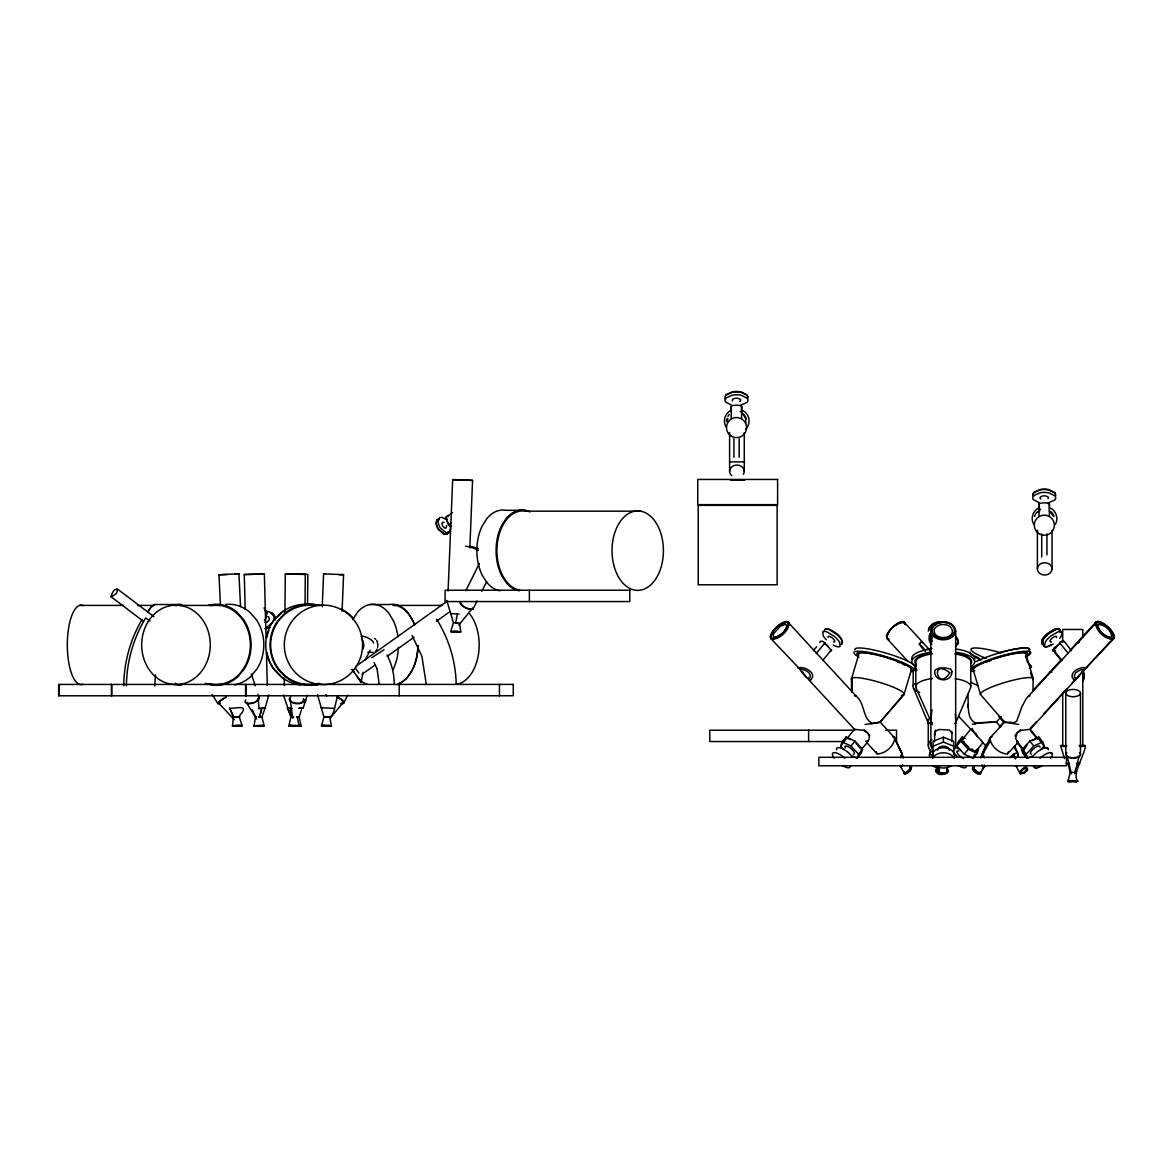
<?xml version="1.0" encoding="UTF-8"?>
<svg xmlns="http://www.w3.org/2000/svg" width="1173" height="1173" viewBox="0 0 1173 1173"><rect width="100%" height="100%" fill="white"/><g stroke="black" fill="none" stroke-linecap="round" stroke-linejoin="round"><path stroke-width="1.5" d="M284.277 685.516L284.35 678.214M284.936 612.482L285.288 574.125L296.051 573.744M305.024 605.444L305.303 574.403L298.748 573.802M307.531 605.444L307.825 574.403L296.183 573.758M1033.032 690.941L1033.164 678.434L1025.862 653.772A27.551 4.457 -16.5 0 0 993.384 659.094A27.551 4.457 -16.5 0 0 974.851 670.619M436.371 521.355L436.327 523.114A9.809 5.616 55.4 0 0 438.599 529.243L444.772 534.419M322.252 606.764L323.572 573.89L343.572 574.638L342.091 611.162M448.086 591.045L452.675 479.566L472.558 480.402L469.86 547.967M819.927 642.672L819.956 641.88A7.463 2.551 39.1 0 1 823.622 641.866L831.496 650.399A7.463 2.551 39.1 0 1 830.279 651.059M932.55 750.046L930.878 745.705L930.878 631.059C932.623 619.417 953.928 619.417 955.672 631.059L955.672 745.705L954.016 750.046M930.878 719.196L931.963 709.768M982.373 769.165L983.429 766.409A3.328 1.217 42.7 0 0 984.088 766.248L983.942 765.412L983.634 766.38L981.948 765.412L984.763 766.101L979.822 774.195L973.913 770.602L972.798 768.447L973.619 767.127M379.187 684.416L377.09 668.903M426.312 684.489L421.884 656.235L412.031 635.399M967.842 694.504C968.898 703.565 965.966 718.023 975.32 722.92L975.247 723.8L972.329 724.254M955.262 723.14L955.672 722.436M233.955 726.19L232.445 726.219L233.383 717.158M984.777 765.822L984.66 766.218M1000.261 717.964L1004.748 721.938L989.895 737.993C990.54 746.013 999.499 754.063 1007.548 753.902L1018.428 742.084M1008.487 751.658L1007.548 753.902M1094.702 624.725L1095.655 622.482C1104.028 621.881 1113.338 630.121 1114.057 638.391L1083.969 670.003M973.091 767.494L973.663 769.679L977.153 773.139M973.326 767.435L973.737 769.077M973.561 768.447L974.411 767.538L973.15 767.641M980.716 772.259L979.88 773.168M980.716 773.711L980.599 772.406M727.465 420.872L727.788 418.57M745.749 423.189L745.749 418.57L743.345 414.568M968.312 704.167L968.033 707.216M258.031 726.19L253.984 726.116L255.509 717.055L252.298 709.738M978.722 722.949L975.247 723.8L975.467 722.979L996.126 721.908L1000.804 726.981M155.525 674.944L154.675 685.912M361.079 682.202L363.073 672.364M934.896 734.811L934.896 731.585L938.943 729.518L949.412 729.987L951.948 733.052M928.254 631.059C928.693 625.092 935.409 622.364 940.658 622.364M931.89 751.834C927.256 749.151 927.256 742.245 931.89 739.562M930.878 745.705L931.303 743.447M955.672 631.059C953.928 642.701 932.623 642.701 930.878 631.059M936.201 770.793L937.491 768.124M938.986 769.503L938.986 771.585M456.664 622.878L455.696 622.848L457.367 614.036L459.112 614.08M909.94 767.142L911.612 767.494L910.365 770.602L904.882 774.195L899.984 765.412L899.852 766.248A3.328 1.217 -42.7 0 0 901.48 766.248L902.755 765.412M1067.811 781.467L1069.116 781.453L1067.811 781.467L1070.304 772.494M290.508 726.102L288.822 725.94L290.86 717.011L283.47 694.944M1078.119 781.467C1070.949 775.734 1084.981 754.796 1085.377 745.588L1079.175 745.515M956.728 645.003L956.479 646.088A11.701 4.003 39.1 0 1 955.599 646.704M1061.55 659.461L1050.099 671.924L1051.888 672.246M973.253 669.9L980.555 694.563L1004.499 722.099L1014.352 722.568L1016.786 720.955L1021.874 706.835L1026.243 698.58L1096.418 622.482L1097.781 622.189M1056.462 637.511L1056.492 636.572A4.267 1.452 -39.1 0 0 1054.19 636.807L1052.46 637.921A4.047 1.378 -39.1 0 0 1050.055 640.722L1050.011 641.66A4.267 1.452 -39.1 0 0 1051.521 641.763M1055.627 648.288L1055.759 647.745A4.047 1.378 -39.1 0 1 1058.178 644.945L1059.893 643.83M1060.099 632.335L1060.201 629.754A11.701 4.003 -39.1 0 0 1056.052 629.476L1049.146 633.449A11.07 3.783 -39.1 0 0 1043.501 639.344L1042.445 643.713A11.701 4.003 -39.1 0 0 1043.31 644.329M258.749 717.172L259.6 717.114L261.799 708.213L265.171 707.906L268.808 694.827M1074.776 773.769L1079.072 756.321M904.104 772.406L903.972 773.711M904.618 772.127C904.515 777.025 914.573 767.978 909.632 767.641M263.954 608.01L267.415 611.954L265.509 619.197L264.35 620.004M322.883 725.955L321.461 725.852L323.939 716.923L317.487 694.739M452.177 631.719L450.769 631.602L453.423 622.672L446.781 600.488M238.412 717.011C250.978 703.36 236.931 708.727 229.292 708.316M851.627 691.689L851.422 679.152L858.739 654.49A27.551 4.457 16.5 0 1 887.125 657.774A27.551 4.457 16.5 0 1 911.025 670.238M911.553 669.182L904.236 693.844L879.999 722.245L865.044 724.518M301.505 709.738L299.174 717.114L301.138 726.058L299.643 726.146M301.96 708.272L303.177 708.14L307.223 695.193M447.353 518.935L447.162 520.094A3.578 2.053 55.4 0 0 447.983 522.337L448.497 523.011M448.086 531.78L446.81 534.067M448.731 531.692L447.397 534.067L444.288 534.389L438.35 529.434A9.428 5.396 55.4 0 1 436.18 523.539L436.855 519.947L438.893 518.525M338.733 695.413C333.997 700.149 336.343 719.738 325.918 716.923M843.93 749.503L840.704 745.999L842.097 741.923L846.07 737.04L854.985 741.116L862.507 749.268L861.114 753.345L857.14 758.242L852.683 756.204M844.677 741.116L846.07 737.04M857.14 758.242L858.533 754.166L862.507 749.268M978.561 749.268L977.153 753.345L973.179 758.242L964.265 754.166L956.743 745.999L958.136 741.923L962.109 737.04L965.086 738.404M956.743 745.999L960.716 741.116L962.109 737.04M973.179 758.242L974.587 754.166M913.547 688.302L928.679 723.99L928.679 723.111L931.89 722.524M1024.249 749.356L1027.035 744.958M978.825 722.92L996.346 722.099L1001.126 716.586M1073.808 772.42L1075.289 772.435L1078.984 763.432L1079.908 763.462L1078.999 763.491M955.614 723.111L955.247 723.99L970.379 688.302A27.551 8.929 0 0 0 955.101 678.624M1074.6 772.42L1078.984 763.432L1076.447 763.418M291.417 716.938L287.297 707.979L290.171 708.272L290.86 717.011L293.793 717.158M1055.275 524.448C1058.662 518.935 1056.404 511.223 1050.729 508.202M1055.201 647.335L1054.879 648.449A4.267 1.452 -39.1 0 0 1055.055 648.786M986.244 744.21L980.804 757.817L986.141 745.09M989.895 737.993L982.681 753.535L984.352 757.743L982.578 754.312L990.217 741.16M451.502 526.457L448.467 524.976L445.549 517.733L446.561 516.399L448.321 516.384M800.734 670.003L770.632 638.391C771.291 630.37 780.236 622.32 788.285 622.482L856.393 696.337C864.882 703.008 862.507 717.964 871.51 722.92L871.07 723.8L879.999 722.245L879.178 721.938L880.117 722.04L903.723 694.9M465.798 590.796L479.332 563.465M473.1 608.978L477.074 600.928M481.854 591.295L486.634 581.647M343.66 703.214L347.677 695.178M365.346 659.798L370.169 650.165M900.351 757.743L902.022 753.55L894.794 737.993L879.985 721.908M910.497 768.564L905.483 773.066M901.231 756.482L902.022 753.55M824.267 630.4L824.736 629.476A11.701 4.003 39.1 0 1 829.384 629.754L836.364 634.109A11.07 3.783 39.1 0 1 841.598 640.018L842.361 641.704M842.111 643.156L842.581 642.261M928.254 745.705L928.254 719.108M936.347 770.001L939.485 767.831M938.825 769.004C934.896 776.937 953.488 775.016 946.934 768.256M947.139 771.819L947.139 768.755M1079.556 675.179L1078.266 677.202M1004.997 722.539L1004.513 721.952M234.087 717.084L239.688 716.908M352.692 619.549L357.516 612.203A39.955 25.513 -90 0 1 388.762 613.127L393.41 620.737M797.86 667.921C804.619 665.648 818.124 673.742 810.25 680.164C806.76 678.111 800.485 671.806 800.206 669.284C804.707 668.977 812.537 672.979 809.634 678.302L806.863 677.671M869.78 735.97A9.179 3.138 39.1 0 0 867.565 732.949L863.548 730.368L854.487 729.327L808.417 679.372M970.789 729.122L962.329 739.562C963.649 745.368 970.159 750.896 976.141 750.969L982.974 742.553M976.141 750.969L976.596 749.356M931.597 632.144L929.837 634.3A11.07 7.581 0 0 0 930.248 640.194L931.861 641.895M861.129 749.562C864.472 745.236 873.049 738.873 867.404 732.773A9.179 3.138 39.1 0 0 864.046 729.753M745.529 429.289C751.219 424.113 749.752 414.069 742.964 410.565M458.731 625.18L471.106 609.96M813.285 650.839L816.599 646.748M816.232 653.552L825.103 642.643M822.669 660.516L831.54 649.607M918.943 644.388L921.348 641.998L922.77 642.628L929.866 650.077M840.704 745.999L842.683 743.565M846.657 738.946L854.633 729.122M842.097 741.923L851.011 745.999L854.985 741.116M929.427 650.824L931.641 648.097M964.265 754.166L968.238 749.268L977.153 753.345M330.405 718.037L342.824 702.818M1082.488 671.455L1071.873 683.316M436.679 520.504L438.643 519.155M1096.418 622.482L1095.626 623.347C1096.271 631.367 1105.215 639.417 1113.265 639.256M1113.294 638.391L1085.611 668.405M1009.542 757.743L1015.921 753.051L1018.164 753.535L1018.003 755.324L1017.402 756.482L1018.267 754.312L1014.015 747.01M1095.655 622.482L1070.216 650.077M1077.078 677.671L1075.978 678.302M1014.909 735.97A9.179 3.138 -39.1 0 1 1017.123 732.949L1021.155 730.368L1030.202 729.327L1085.054 669.284L1080.362 669.944L1075.846 672.613L1074.409 675.281L1074.585 677.671L1075.876 678.61L1077.84 677.671M1055.539 650.898A7.463 2.551 -39.1 0 1 1053.207 650.414L1061.052 641.88A7.463 2.551 -39.1 0 1 1064.732 641.866L1071.418 650.824M983.121 753.051L983.883 752.89M974.382 767.127L974.206 768.564M1054.542 647.291L1052.43 650.399A7.463 2.551 -39.1 0 0 1054.747 650.898M999.279 726.981L1003.956 721.908M1033.472 689.885L1050.128 671.85M1030.656 728.008L1036.712 721.439M1043.985 713.551L1067.019 688.58M1032.123 756.204L1027.665 758.242L1023.692 753.345L1022.299 749.268L1029.821 741.116L1038.735 737.04L1042.709 741.923L1044.102 745.999L1040.876 749.503M1027.665 758.242L1026.272 754.166L1033.794 745.999L1042.709 741.923M1081.594 672.613L1082.694 671.528M276.095 618.318L282.297 612.203A39.955 39.325 -90 0 1 285.142 610.224M946.435 772.963L947.579 771.585L947.139 769.268M1010.686 756.482L1014.689 753.55M459.449 622.936L460.784 631.924L458.658 631.763M343.572 574.638L339.364 574.77M1047.562 634.109L1049.894 632.335M232.445 726.219L234.057 726.102M240.67 725.911L242.283 725.794L239.189 716.967M445.549 517.733L452.529 512.484M448.467 524.976L451.268 522.879M929.808 723.111L931.494 722.685M902.11 765.881L902.843 765.251M739.664 401.474L740.251 401.049A4.047 1.95 0 0 0 739.899 399.069L738.242 398.409A4.267 2.053 0 0 0 734.063 398.571L732.656 399.363A4.047 1.95 0 0 0 732.509 400.873M730.574 410.565C724.899 413.6 722.627 421.312 726.028 426.825M1038.34 508.202C1032.665 511.223 1030.407 518.935 1033.794 524.448M1037.958 512.19L1039.879 510.768M356.196 666.132L446.913 601.47M362.017 674.299L375.404 664.768M387.31 656.279L414.084 637.203M436.385 621.294L449.772 611.763M900.981 766.321L902.697 765.397L899.955 766.13L900.732 766.394M328.513 717.011L323.807 716.938L324.98 716.908M371.782 657.686L384.026 649.739M472.558 480.402L452.543 479.654M1076.726 642.995L1079.38 642.217M1077.488 642.995L1079.497 641.998M901.582 766.13L902.594 765.485M1053.061 644.08L1048.515 646.367A11.701 4.003 -39.1 0 1 1044.381 646.088L1045.436 641.734A11.07 3.783 -39.1 0 1 1051.081 635.839L1057.987 631.866A11.701 4.003 -39.1 0 1 1062.137 632.13L1061.066 636.499A11.07 3.783 -39.1 0 1 1059.571 638.464M981.992 765.412L983.311 766.204M1075.509 679.372L1073.691 680.164M1076.271 679.372L1074.453 680.164C1066.565 673.742 1080.084 665.648 1086.828 667.921M1032.372 740.559L1035.803 738.946M938.415 767.626C931.098 770.324 940.13 777.464 944.294 773.33M946.435 772.45L943.283 773.359L940.13 772.45M1028.193 696.439L1030.011 695.662M220.392 603.992L218.955 574.77L238.94 573.758L240.553 606.632M238.94 573.758L234.747 574.125M267.063 626.998L272.209 622.863A9.809 7.493 -43.8 0 0 274.086 616.734L272.869 613.318L268.148 611.456M268.206 628.303L270.127 627.335M270.289 627.379L266.256 628.743M1050.759 645.003L1048.486 646.088A11.701 4.003 -39.1 0 1 1043.853 646.367L1043.369 645.443M321.461 725.852L325.097 725.838M329.774 717.055L331.46 726.16L329.701 726.19M953.708 754.342L953.708 741.307L943.385 737.231L933.078 741.307L933.078 754.342M933.078 746.189L943.385 742.113L953.708 746.189M1026.082 767.142C1008.091 779.942 1035.407 770.984 1025.305 767.127C1012.578 774.253 1028.12 775.016 1025.964 767.025M867.961 741.145L865.718 741.145M450.769 631.602L451.693 631.675M731.248 418.556L731.248 406.21L732.773 405.653A7.463 3.592 0 0 1 740.104 405.638L741.629 406.195L741.659 411.093L740.148 411.65M1039.029 516.179L1039.029 503.833L1040.539 503.276A7.463 3.592 0 0 1 1047.885 503.276L1049.395 503.818L1049.424 508.715M245.201 609.227L244.277 574.521L264.365 574.008L266.051 637.907M264.365 574.008L244.277 574.521M253.984 726.116L255.245 725.999M263.339 725.955L262.136 725.823M262.239 726.058L264.174 725.896L261.946 716.982L265.171 707.906L264.204 707.788M921.348 641.998C917.022 644.402 924.001 649.637 925.526 651.411M258.661 717.143L261.96 716.967L260.905 716.879M938.063 767.685L939.309 767.333M942.887 773.447L938.415 773.447L936.201 770.28M945.526 773.447L941.054 773.447M740.354 405.301L746.864 402.515A11.07 5.322 0 0 0 747.26 398.365L741.351 395.286A11.701 5.63 0 0 0 732.553 395.096L726.058 397.896A11.07 5.322 0 0 0 725.647 402.046L731.571 405.11M1048.119 502.938L1054.63 500.138A11.07 5.322 0 0 0 1055.04 495.988L1049.117 492.924A11.701 5.63 0 0 0 1040.334 492.733L1033.824 495.519A11.07 5.322 0 0 0 1033.413 499.669L1039.337 502.748M962.798 738.946L963.737 738.726M287.796 574.125L298.675 573.758M854.384 695.721L856.393 696.337M305.303 574.403L285.288 574.125M990.686 737.113L992.05 736.82M979.132 773.579L977.182 773.256M979.895 773.579L977.094 772.772L973.81 769.312M982.358 753.051L983.121 752.89M297.15 717.084L299.394 717.04L298.25 717.143M288.822 725.94L290.332 725.867M298.382 725.31L297.575 725.398M295.141 725.779L299.027 725.999L295.787 726.19M1075.392 772.435L1076.227 772.45M297.883 716.938L296.842 717.114M237.034 716.982L237.855 716.923M233.486 726.146L234.864 726.058M241.242 725.867L240.01 725.838M233.75 717.114L229.791 708.272L233.412 717.143L234.688 717.055M1005.026 722.348L1018.633 724.415M111.01 596.705C122.828 592.174 114.91 582.673 111.01 596.705L143.311 621.25M238.559 716.894L239.688 716.923M928.664 723.14L928.254 722.436M290.332 725.119L289.54 725.207L296.784 725.427M292.385 725.867L291.96 726.058M299.643 725.398L300.435 725.31L298.602 725.119M262.899 725.266L256.931 725.457M254.629 725.999L255.919 725.955M263.529 725.999L261.359 726.102M256.344 717.011L255.611 717.143M239.879 725.955L241.213 725.896M334.188 708.331L321.006 707.788L322.047 707.979M322.59 725.823L323.616 725.999M450.916 613.523L457.367 614.036M460.696 631.954L458.995 631.954M260.274 717.084L261.447 717.011M255.421 725.94L256.799 725.911M234.82 725.31L240.744 725.075M234.439 726.058L235.817 725.999M238.911 725.999L240.289 725.94M1064.527 758.594L1060.583 745.588L1066.785 745.515M1085.377 745.588L1081.741 745.647M235.582 725.999L236.887 725.955M239.16 725.999L237.84 726.058L239.365 725.852M227.254 574.521L218.955 574.77M1066.008 763.462L1069.483 763.418M237.225 716.967L238.016 716.938L236.403 717.011M236.609 726.116L238.119 725.896M298.631 708.316L301.138 708.14L299.584 707.906M256.462 725.896L257.855 725.867M260.303 726.146L261.696 726.116M289.76 725.852L292.106 725.823M235.377 726.16L236.741 726.102M239.057 725.867L240.465 725.808M234.263 726.204L235.685 726.146M258.5 708.316L261.799 708.213L259.6 717.114M257.693 725.852L260.318 725.794M260.479 726.16L255.538 726.219M233.368 726.219L234.732 726.175M290.684 725.808L292.576 726.102M292.722 725.808L294.159 725.823M297.869 726.19L300.435 726.058L298.602 725.867M299.291 726.204L294.218 726.204M240.773 725.823L242.283 725.794M322.619 725.075L329.334 725.266M1070.67 772.435L1069.835 772.435M1077.43 781.482L1076.125 781.482L1077.269 781.453M916.348 669.284L915.556 669.592L916.509 670.604M260.127 725.823L261.564 725.779M293.866 725.794L295.273 725.808M1071.345 772.464L1072.122 772.42M730.53 461.883L744.708 461.883M730.53 480.065L744.708 480.065M524.991 510.299L505.768 510.299A39.955 25.835 -90 0 0 486.648 518.877L481.942 526.501A40.762 26.363 -90 0 0 482.543 575.826L487.425 583.157A39.955 25.835 -90 0 0 499.947 590.825M640.59 511.164A39.721 25.689 -90 0 0 614.168 566.515A39.721 25.689 -90 0 0 658.39 574.227A39.721 25.689 -90 0 0 640.59 511.164L525.489 511.164A39.721 25.689 -90 0 0 497.073 546.193A39.721 25.689 -90 0 0 519.727 590.107M178.325 604.535L154.675 604.535A39.955 13.856 90 0 0 147.959 612.203M369.891 604.535L389.289 604.535A39.955 25.513 -90 0 1 408.16 613.127L412.808 620.737A40.762 26.041 -90 0 1 414.626 625.209M79.559 605.415L123.165 605.415M137.696 605.415L154.059 605.415A39.721 13.783 90 0 0 148.15 611.456M179.821 605.415L219.894 605.415M393.439 605.415L441.986 605.415M367.867 652.335L373.117 652.335M854.824 730.192L709.782 730.192L709.782 741.541L844.076 741.541M885.644 730.192L896.524 730.192L896.524 741.541M1065.656 746.483L1062.709 746.483L1062.709 693.463M1079.864 746.483L1082.796 746.483L1082.796 671.513M1072.122 772.464L1072.972 772.42M293.103 725.779L295.757 725.808M290.963 726.16L298.001 725.955M295.523 726.219L296.872 726.234M261.212 725.808L262.62 725.794M458.13 631.954L459.537 631.983M322.678 725.779L326.197 725.867M328.851 726.19L330.537 726.102M296.93 716.923L299.115 717.011M292.194 708.331L290.171 708.272M296.432 725.823L297.795 725.808M294.394 725.823L297.927 725.896M1062.239 745.632L1060.583 745.588M458.159 631.206L452.925 631.015M457.118 631.924L458.54 631.983M457.353 622.936L458.232 622.922M325.17 716.908L326.71 716.938M327.839 726.175L329.261 726.219M456.532 622.907L457.485 622.907M457.367 631.954L454.772 631.88M256.462 717.187L255.523 717.114M328.088 726.204L325.507 726.116M297.575 725.838L298.983 725.852M292.37 726.175L289.98 726.116M293.03 726.16L294.452 726.175M326.123 725.852L328.66 725.94M453.775 622.775L455.828 622.848M456.678 631.675L458.027 631.704M453.526 631.822L454.889 631.866M324.261 726.058L325.61 726.102M300.273 707.847L303.177 708.14M292.048 726.116L293.426 726.146M457.734 631.719L459.112 631.763M452.455 631.763L453.834 631.822M264.819 628.64L266.579 628.728M328.381 725.955L329.76 725.999M323.176 725.999L324.554 726.058M329.305 725.999L330.625 726.058M262.855 725.838L264.174 725.896M451.59 631.704L452.91 631.763M299.438 725.911L301.08 725.999M995.378 722.319L996.126 721.908M940.643 773.359L936.347 771.072M330.038 726.058L331.46 726.16M325.376 574.125L323.572 573.89M999.308 716.835L1004.675 722.348M264.57 610.459L267.415 611.954M973.986 767.142C968.312 767.655 980.1 778.329 980.085 772.127M909.823 767.025L910.659 767.934M904.823 773.168L903.987 772.259M923.356 642.995L904.427 622.482C896.392 622.32 887.433 630.37 886.788 638.391L908.005 661.411M887.58 639.256L888.943 639.549M771.423 639.256C779.473 639.417 788.417 631.367 789.077 623.347L788.285 622.482M892.638 736.82L894.002 737.113L902.022 753.535M866.26 742.084L877.155 753.902C885.19 754.063 894.149 746.013 894.794 737.993M1016.185 766.218L1016.141 765.397L1016.492 766.394A3.328 1.217 -42.7 0 1 1015.994 766.248M919.588 644.182L924.075 648.61M1040.583 509.287L1039.058 508.73L1039.029 503.833M1020.657 729.753A9.179 3.138 -39.1 0 0 1017.284 732.773L1015.51 738.594L1017.827 741.571M971.567 749.004L972.784 749.459M848.9 738.946L850.513 739.562M979.206 773.066L974.587 769.312M271.139 612.863L274.027 614.637L275.2 618.45M271.256 613.479L274.849 616.661M1098.852 622.482L1103.47 624.725M933.165 755.515L930.218 754.342L930.218 749.459M932.432 724.606L915.805 687.393L915.805 662.73A27.551 8.929 0 0 1 932.374 653.83M833.167 645.003L835.44 646.088A11.701 4.003 39.1 0 0 840.088 646.367L839.663 642.393A11.07 3.783 39.1 0 0 834.428 636.499L827.449 632.13A11.701 4.003 39.1 0 0 822.801 631.866L823.226 635.839A11.07 3.783 39.1 0 0 826.32 639.769M745.881 394.245L741.351 392.427A11.701 5.63 0 0 0 732.553 392.237L726.058 395.037A11.07 5.322 0 0 0 725.647 399.187M958.517 716.175L981.874 741.145M977.652 772.758L975.1 770.881M825.103 643.992L825.968 644.534A4.047 1.378 39.1 0 1 828.255 646.631M149.997 620.928L145.687 617.951A127.505 119.895 -90 0 0 126.405 685.78M445.3 519.082L442.074 517.322L439.45 517.674L438.072 521.794A9.809 5.616 55.4 0 0 440.33 527.938L446.517 533.099L449.142 532.747L450.52 528.612A9.809 5.616 55.4 0 0 449.376 524.536M1049.19 510.768L1053.515 516.193M981.86 765.251L982.593 765.881M117.183 588.773L153.854 616.631M916.89 670.003L914.471 668.405M968.81 747.289L965.218 743.741M856.026 743.345L859.941 748.066M932.212 641.147L930.658 639.52A10.616 7.273 0 0 1 930.277 633.86M931.861 644.27L930.248 642.584A11.07 7.581 0 0 1 929.192 638.655M218.677 703.17L234.336 719.694M1017.724 753.051L1014.557 745.764M976.391 735.544L977.432 736.673M981.2 740.779L986.038 746.028M960.716 741.116L968.238 749.268M851.011 745.999L858.533 754.166M806.423 677.202L802.2 671.455M904.427 622.482L905.38 624.725M877.155 753.902L876.202 751.658M1016.287 766.321L1020.129 773.711M999.22 716.659L1003.809 722.04M297.297 717.011L299.071 726.058M1059.571 642.672L1068.427 653.566M1053.163 649.637L1062.02 660.531M1053.501 650.971L1061.257 660.516M1038.853 738.257L1041.829 741.923M1042.123 743.565L1044.102 745.999M1030.055 729.122L1038.046 738.946M1030.437 730.53L1037.284 738.946M1029.821 741.116L1033.794 745.999M1016.727 741.145L1023.574 749.562M1017.108 742.553L1023.941 750.969M1022.299 749.268L1026.272 754.166M1110.274 630.869L1111.887 633.112M355.39 668.126L358.865 673.009M352.208 669.446L354.393 672.496M359.187 679.299L360.17 680.677M351.988 669.416L359.495 679.666M358.967 679.27L359.964 680.648M326.079 694.9L326.754 695.824L326.197 695.046M352.677 670.443L354.026 672.07M356.841 676.22L361.049 681.85M360.199 680.941L361.343 682.29M256.608 719.064L246.286 702.275A6.378 3.006 -18.1 0 0 247.004 702.818M212.254 694.46L217.826 703.609M1061.609 632.79L1061.125 631.866A11.701 4.003 -39.1 0 0 1060.055 631.426M982.094 755.309L981.816 754.312L982.681 756.482M973.429 768.564L974.118 769.811M894.002 737.113L901.582 753.051M374.055 662.496L377.105 668.903M928.327 723.111L928.679 723.99M964.118 741.659L964.499 742.626M1038.735 737.04L1040.128 741.116M1025.393 754.166L1026.786 758.242L1022.812 753.345L1021.419 749.268M251.345 673.962L255.245 685.853M258.031 694.357L259.145 697.759M1025.686 656.132L1027.636 662.701M1030.554 672.569L1032.02 677.495M984.675 765.251L984.851 766.248A3.328 1.217 42.7 0 1 983.223 766.248M1067.166 756.321L1071.404 773.769M1068.046 763.432L1070.099 772.435M265.816 613.904L265.948 614.593A3.578 2.742 -43.8 0 1 265.67 616.104M938.84 770.28L938.986 771.072M934.602 733.052L934.617 733.14A9.179 6.29 0 0 0 934.896 734.665M290.464 701.498L292.766 718.419M828.167 637.291L828.123 636.807A4.267 1.452 39.1 0 1 829.985 636.572L831.686 637.511A4.047 1.378 39.1 0 1 834.443 640.311L834.765 641.426A4.267 1.452 39.1 0 1 833.622 641.88M258.221 698.067L259.057 708.917M955.379 714.152L955.672 719.108M266.447 652.525L267.312 685.399M852.023 692.334L851.935 678.082L851.979 692.275M731.248 406.21L731.278 411.107M1082.796 636.778L1082.796 629.461L1062.709 629.461L1062.709 642.261M1080.48 693.082A7.331 3.666 0 0 1 1069.483 696.263A7.331 3.666 0 0 1 1069.483 689.915A7.331 3.666 0 0 1 1080.48 693.082L1080.48 754.503M1065.802 693.082L1065.802 754.503M1052.034 568.89A7.331 6.158 0 0 0 1041.038 563.553A7.331 6.158 0 0 0 1041.038 574.213A7.331 6.158 0 0 0 1052.034 568.89L1052.034 530.255A7.331 6.158 0 0 1 1051.785 531.853M1049.395 503.818L1049.395 516.164M1046.961 533.876L1046.961 554.858M1041.712 533.876L1041.712 556.97M1037.372 568.89L1037.372 530.255A7.331 6.158 0 0 0 1037.621 531.853M970.745 685.97L970.745 661.308A27.551 8.929 0 0 0 955.101 653.962M951.948 741.688L951.933 732.964A9.179 6.29 0 0 0 951.655 731.439M943.385 737.231L943.385 742.113M934.602 741.688L934.617 732.964A9.179 6.29 0 0 1 935.761 729.929M913.18 670.12L913.18 685.97M808.622 730.192L808.622 741.541M744.269 432.632L744.269 471.253M741.629 406.195L741.629 418.541M739.195 438.702L739.195 457.235M733.946 438.702L733.946 457.235M729.591 432.632L729.591 471.253M529.375 590.21L529.375 601.558M499.449 684.416L499.449 695.765M399.201 684.446L399.201 695.794M246.257 684.446L246.257 695.794M245.553 684.446L245.553 695.794M111.684 684.446L111.684 695.794M111.508 684.446L111.508 695.794M58.841 684.446L58.841 695.794M387.09 655.018A63.753 63.753 0 0 1 394.275 684.416M436.576 619.212A127.505 127.505 0 0 1 456.224 684.226M341.446 609.198A39.721 39.105 -90 0 1 353.586 618.596M319.892 605.415A39.721 39.105 -90 0 1 323.279 605.18M319.745 683.434A39.721 39.105 -90 0 1 316.387 684.123M283.895 678.566A39.955 39.325 -90 0 1 281.124 676.484L273.954 668.859A40.762 40.131 -90 0 1 269.629 661.22M307.487 604.374A39.955 39.325 -90 0 1 319.481 605.415M268.969 659.607A40.762 40.131 -90 0 1 267.004 652.818M266.96 637.042A40.762 40.131 -90 0 1 268.881 630.224M319.73 684.138A39.955 39.325 -90 0 1 316.343 684.827M305.537 699.753A7.331 3.93 6.5 0 1 304.188 702.583M304.613 699.812A6.378 3.416 6.5 0 1 304.247 701.542M393.16 605.165A39.721 25.366 -90 0 1 396.474 605.605M398.102 606.074A39.721 25.366 -90 0 1 414.333 624.153M418.057 645.619A39.721 25.366 -90 0 1 398.805 683.434M469.625 613.831A39.721 25.366 -90 0 1 478.188 655.868A39.721 25.366 -90 0 1 456.649 684.343M367.296 684.387A39.955 25.513 -90 0 1 360.096 680.047M417.823 645.561A40.762 26.041 -90 0 1 412.236 670.062L407.412 677.408A39.955 25.513 -90 0 1 396.694 684.68M393.41 620.752A40.762 26.041 -90 0 1 397.926 636.778M398.38 647.335A40.762 26.041 -90 0 1 392.838 670.062M374.598 638.464A7.097 4.531 -90 0 1 375.683 639.226M376.592 640.399A7.097 4.531 -90 0 1 377.603 647.32M377.12 649.006A7.097 4.531 -90 0 1 375.404 651.499M361.695 639.226A7.097 4.531 -90 0 1 363.131 649.006M337.179 696.923A7.331 2.551 26.5 0 1 343.645 701.747A7.331 2.551 26.5 0 1 340.566 703.609M361.152 636.411A7.331 2.551 26.5 0 1 368.63 638.273A7.331 2.551 26.5 0 1 373.601 643.097M337.194 697.349A6.378 2.214 26.5 0 1 342.56 701.146A6.378 2.214 26.5 0 1 341.328 703.287M82.638 684.343A39.721 13.783 90 0 1 67.316 644.138A39.721 13.783 90 0 1 83.151 605.605M181.448 685.061A39.955 13.856 -90 0 1 175.451 683.214M175.935 605.942A39.955 13.856 -90 0 1 181.962 604.74M220.333 703.214A7.331 1.393 -31.3 0 1 218.53 702.187A7.331 1.393 -31.3 0 1 226.345 696.923M219.82 703.17A6.378 1.202 -31.3 0 1 219.659 701.542A6.378 1.202 -31.3 0 1 226.081 697.349M529.991 511.956A39.955 25.835 -90 0 0 505.886 518.877L501.179 526.501A40.762 26.363 -90 0 0 501.765 575.826L506.648 583.157A39.955 25.835 -90 0 0 519.17 590.825M446.429 525.724A3.578 2.053 55.4 0 1 446.561 526.457L446.063 527.967A2.801 1.598 55.4 0 1 444.523 527.865L442.851 526.208A3.578 2.053 55.4 0 1 442.016 523.964L442.529 522.454A2.801 1.598 55.4 0 1 444.068 522.557M473.335 608.332A7.331 2.581 26.3 0 1 466.619 608.332A7.331 2.581 26.3 0 1 459.992 602.687M470.71 609.051A6.378 2.243 26.3 0 1 464.376 606.896A6.378 2.243 26.3 0 1 460.828 603.113M472.44 608.025A6.378 2.243 26.3 0 1 472.22 608.582M469.009 546.237A56.905 43.401 -90 0 1 478.261 548.744M465.608 546.237A56.905 43.401 90 0 1 478.423 550.474M210.949 605.605A39.721 34.296 -90 0 1 250.333 646.22A39.721 34.296 -90 0 1 208.677 683.668M205.422 683.243A39.955 34.486 -90 0 0 238.046 676.484L244.321 668.859A40.762 35.19 -90 0 0 243.529 619.549L237.019 612.203A39.955 34.486 -90 0 0 208.281 605.415M234.307 684.871A39.955 34.486 -90 0 0 250.758 676.484L257.048 668.859A40.762 35.19 -90 0 0 256.257 619.549L249.732 612.203A39.955 34.486 -90 0 0 225.759 604.476M267.855 616.573A2.801 2.141 -43.8 0 1 268.441 616.807L269.35 618.45A3.578 2.742 -43.8 0 1 268.661 620.693L266.784 622.203A2.801 2.141 -43.8 0 1 264.805 622.101M275.244 618.039A9.809 7.493 -43.8 0 1 275.098 620.077M258.778 696.923A7.331 3.446 -18.1 0 1 251.667 703.448A7.331 3.446 -18.1 0 1 245.773 699.753M258.119 698.917A6.378 3.006 -18.1 0 1 255.509 701.542M254.086 702.275A6.378 3.006 -18.1 0 1 248.06 703.17M318.953 683.492A39.721 39.134 -90 0 1 270.728 647.349A39.721 39.134 -90 0 1 314.173 605.415M320.625 683.742A39.955 39.354 -90 0 1 286.153 677.408L278.719 670.062A40.762 40.146 -90 0 1 277.825 620.752L284.995 613.127A39.955 39.354 -90 0 1 319.203 605.473M309.775 604.535A39.955 39.354 -90 0 0 280.655 613.127L273.485 620.737A40.762 40.146 -90 0 0 274.379 670.062L281.828 677.408A39.955 39.354 -90 0 0 300.904 685.061M303.25 698.712A7.331 3.93 6.4 0 1 295.699 703.609A7.331 3.93 6.4 0 1 290.684 696.923M302.825 700.706A6.378 3.416 6.4 0 1 302.429 701.542M301.608 702.275A6.378 3.416 6.4 0 1 300.464 702.818M299.027 703.17A6.378 3.416 6.4 0 1 292.722 702.275M291.534 701.542A6.378 3.416 6.4 0 1 290.684 700.706M290.23 699.812A6.378 3.416 6.4 0 1 290.215 698.917M123.708 685.78A127.505 119.895 90 0 1 142.212 619.241M726.498 421.444A10.044 10.029 0 0 1 726.835 418.849M727.846 416.43A10.044 10.029 0 0 1 729.43 414.348M741.571 412.749A10.044 10.029 0 0 1 746.248 418.849M731.747 475.608A7.331 6.158 0 0 1 731.307 467.294A7.331 6.158 0 0 1 741.145 466.209A7.331 6.158 0 0 1 743.286 474.332M747.773 398.292A11.07 5.322 0 0 0 747.26 395.506L741.145 391.973A11.231 5.41 0 0 0 732.714 391.782L726.468 394.48A10.616 5.117 0 0 0 725.603 395.77M746.834 394.92A10.616 5.117 0 0 1 747.318 397.603M1034.601 516.472A10.044 10.029 0 0 1 1037.211 511.971M1051.419 511.971A10.044 10.029 0 0 1 1054.014 516.472M1048.017 498.672A4.047 1.95 0 0 0 1047.665 496.707L1046.008 496.032A4.267 2.053 0 0 0 1041.829 496.208L1040.436 496.985A4.047 1.95 0 0 0 1040.788 498.965M1055.539 495.93A11.07 5.322 0 0 0 1055.04 493.129L1049.117 490.065A11.701 5.63 0 0 0 1040.334 489.859L1033.824 492.66A11.07 5.322 0 0 0 1032.783 495.431M1055.084 495.241A10.616 5.117 0 0 0 1054.6 492.557L1048.911 489.61A11.231 5.41 0 0 0 1040.48 489.42L1034.249 492.103A10.616 5.117 0 0 0 1033.853 496.091M1079.497 752.67A7.331 3.666 0 0 1 1073.148 758.183A7.331 3.666 0 0 1 1066.8 752.67M1078.647 756.16A6.378 3.196 0 0 1 1077.635 756.834M1076.315 757.333A6.378 3.196 0 0 1 1069.923 757.333M1068.603 756.834A6.378 3.196 0 0 1 1067.591 756.16M1083.471 673.434A11.07 9.399 0 0 1 1083.075 680.765M1083.661 676.308A10.616 9.032 0 0 1 1082.65 680.985M1083.471 671.718A11.07 9.399 0 0 1 1083.075 679.035M963.458 758.506A5.953 2.038 39.1 0 1 957.491 753.403A5.953 2.038 39.1 0 1 958.825 751.028M978.443 685.78A27.551 4.457 16.5 0 1 970.848 682.085M966.332 765.602A11.143 3.812 39.1 0 1 958.458 765.602M972.182 728.462A9.179 3.138 39.1 0 0 974.895 732.773L974.968 732.861A9.179 3.138 39.1 0 0 976.596 734.474M888.635 638.889A11.921 4.34 -42.7 0 1 892.902 626.881A11.921 4.34 -42.7 0 1 904.911 624.065M1028.868 663.962A31.495 5.103 16.5 0 1 1029.483 668.199M986.156 658.42A31.495 5.103 16.5 0 1 972.05 648.376A31.495 5.103 16.5 0 1 1001.243 652.848M957.945 757.172A11.143 3.812 39.1 0 1 953.165 751.38M954.47 747.568A11.143 3.812 39.1 0 1 960.467 749.796M887.169 637.247A11.173 4.076 -42.7 0 1 894.178 626.133A11.173 4.076 -42.7 0 1 904.236 623.142M956.303 643.566A11.231 3.842 39.1 0 0 958.488 642.892L957.476 638.699A10.616 3.636 39.1 0 0 956.039 636.822M955.848 637.379A11.07 3.783 39.1 0 1 957.344 639.344L958.4 643.713A11.701 4.003 39.1 0 1 956.127 644.417M979.132 658.302A28.387 4.604 16.5 0 1 975.423 656.176M980.995 659.915A31.495 5.103 16.5 0 1 970.232 652.173M919.676 692.466A27.551 8.929 0 0 1 914.691 683.698M937.652 767.772A11.143 7.625 0 0 1 932.667 765.793M929.778 757.362A11.143 7.625 0 0 1 930.893 751.57M928.737 630.385A11.921 8.68 0 0 1 943.737 621.998M929.866 628.288A11.173 8.138 0 0 1 940.658 622.247M927.125 649.138A31.495 10.205 0 0 1 931.758 648.566M851.422 679.152A27.551 4.457 16.5 0 1 883.24 683.507A27.551 4.457 16.5 0 1 901.436 695.398M850.293 765.602A11.143 3.812 39.1 0 1 842.419 765.602M834.179 758.242A11.143 3.812 39.1 0 1 834.34 752.582A11.143 3.812 39.1 0 1 844.941 758.242M836.554 749.796A11.143 3.812 39.1 0 1 842.155 748.594A11.143 3.812 39.1 0 1 852.668 757.172M845.161 748.037A5.953 2.038 39.1 0 1 850.322 748.037A5.953 2.038 39.1 0 1 853.387 754.166M858.269 655.428A28.387 4.604 16.5 0 1 882.639 656.176A28.387 4.604 16.5 0 1 910.82 670.047M897.257 661.719A24.838 4.018 16.5 0 1 899.852 662.774M902.521 663.977A24.838 4.018 16.5 0 1 905.087 665.282M854.926 649.769A31.495 5.103 16.5 0 1 887.389 653.522A31.495 5.103 16.5 0 1 914.691 667.774M825.528 629.227A11.231 3.842 39.1 0 1 829.985 629.49L836.686 633.684A10.616 3.636 39.1 0 1 841.715 639.344L842.023 643.992A11.701 4.003 39.1 0 1 840.953 644.417M858.856 657.012A31.495 5.103 16.5 0 1 882.477 655.604A31.495 5.103 16.5 0 1 911.128 671.557M980.555 694.563A27.551 4.457 -16.5 0 1 1007.563 681.645A27.551 4.457 -16.5 0 1 1032.988 679.695M1039.865 758.242A11.143 3.812 -39.1 0 1 1050.465 752.582A11.143 3.812 -39.1 0 1 1050.627 758.242M1042.386 765.602A11.143 3.812 -39.1 0 1 1034.513 765.602M1032.137 757.172A11.143 3.812 -39.1 0 1 1042.65 748.594A11.143 3.812 -39.1 0 1 1048.251 749.796M1031.419 754.166A5.953 2.038 -39.1 0 1 1033.868 748.521A5.953 2.038 -39.1 0 1 1039.952 747.201M986.83 661.953A24.838 4.018 -16.5 0 1 991.024 660.384M973.443 669.695A28.387 4.604 -16.5 0 1 1004.821 655.428A28.387 4.604 -16.5 0 1 1025.422 656.176M976.097 661.587A31.495 5.103 -16.5 0 1 1011.903 649.769A31.495 5.103 -16.5 0 1 1029.439 650.399M970.687 669.153A31.495 5.103 -16.5 0 1 1011.639 653.244A31.495 5.103 -16.5 0 1 1025.598 657.144M972.314 671.425A31.495 5.103 -16.5 0 1 970.482 670.604M1043.178 643.478A11.231 3.842 -39.1 0 1 1042.357 642.892L1043.369 638.699A10.616 3.636 -39.1 0 1 1048.794 633.039L1055.421 629.227A11.231 3.842 -39.1 0 1 1059.395 629.49L1059.644 630.531L1059.19 629.476A11.701 4.003 -39.1 0 0 1054.542 629.754M951.274 765.793A11.143 7.625 0 0 1 935.511 765.793M932.623 758.432A11.143 7.625 0 0 1 943.385 752.773A11.143 7.625 0 0 1 954.148 758.432M932.623 757.362A11.143 7.625 0 0 1 943.385 747.758A11.143 7.625 0 0 1 954.148 757.362M937.432 750.265A5.953 4.076 0 0 1 943.385 746.189A5.953 4.076 0 0 1 949.353 750.265M915.805 687.393A27.551 8.929 0 0 1 932.374 678.493M916.538 664.666A28.387 9.193 0 0 1 932.051 653.141M955.467 653.273A28.387 9.193 0 0 1 971.2 663.244M911.876 659.167A31.495 10.205 0 0 1 931.201 648.933M956.801 649.138A31.495 10.205 0 0 1 974.25 660.208M956.801 652.364A31.495 10.205 0 0 1 971.728 665.956M915.893 666.616A31.495 10.205 0 0 1 931.201 652.159M931.831 637.569A11.07 7.581 0 0 1 931.978 635.561M931.831 639.945A11.07 7.581 0 0 1 931.978 637.936M1039.249 766.819A11.143 3.812 -39.1 0 1 1033.633 765.602M1050.788 752.846A11.143 3.812 -39.1 0 1 1051.419 753.609M1041.771 748.594A11.143 3.812 -39.1 0 1 1047.342 748.594M1060.319 641.866A7.463 2.551 -39.1 0 1 1063.97 641.88M1000.496 652.379A31.495 5.103 -16.5 0 1 1029.014 649.769M1058.398 629.227A11.231 3.842 -39.1 0 0 1053.94 629.49L1047.24 633.684A10.616 3.636 -39.1 0 0 1042.21 639.344L1041.815 643.156A11.231 3.842 -39.1 0 0 1042.841 643.566M1095.171 624.065A11.921 4.34 42.7 0 1 1106.007 625.854M1110.332 630.194A11.921 4.34 42.7 0 1 1111.96 632.452M1095.846 623.142A11.173 4.076 42.7 0 1 1105.904 626.133M1112.532 634.27A11.173 4.076 42.7 0 1 1113.016 635.957M1042.988 644.417A11.701 4.003 -39.1 0 1 1041.917 643.992L1042.328 640.018A11.07 3.783 -39.1 0 1 1043.647 638.097M1029.366 651.777A31.495 5.103 -16.5 0 1 1026.419 656.22M1097.928 625.224C1098.412 631.25 1105.127 637.276 1111.154 637.159L1111.755 636.514C1111.271 630.488 1104.555 624.461 1098.514 624.579L1097.928 625.224M949.793 672.803C937.154 692.847 929.925 657.056 949.793 672.803M951.948 671.63C951.802 683.595 932.711 681.865 934.896 670.179L938.943 668.126L945.526 667.921L950.79 669.153L951.948 671.63M934.295 629.373C932.682 638.772 948.928 640.385 952.256 632.746C953.869 623.347 937.623 621.719 934.295 629.373M1020.759 772.127C1026.302 778.08 1030.935 759.151 1020.759 772.127M773.183 634.124L773.535 637.159C779.561 637.276 786.277 631.25 786.76 625.224L785.148 624.359L780.309 626.265L773.183 634.124M1068.676 780.719L1077.415 780.719L1068.676 780.719M1069.82 781.453L1068.515 781.453L1069.82 781.482M1070.729 781.438L1069.321 781.438L1070.729 781.497M1076.609 781.497L1075.201 781.497L1076.609 781.438M1071.814 781.438L1070.392 781.438L1071.814 781.497M1075.553 781.497L1074.131 781.497L1075.553 781.438M777.611 479.449L697.744 479.449L697.744 504.669L777.611 504.669L777.611 479.449M777.142 505.358L698.214 505.358L698.214 584.784L777.142 584.784L777.142 505.358M629.798 590.21L445.08 590.21L445.08 601.558L629.798 601.558L629.798 590.21M513.261 684.416L58.65 684.446L58.65 695.794L513.261 695.765L513.261 684.416M1066.477 757.303L818.857 757.303L818.857 765.793L1066.477 765.793L1066.477 757.303M1074.307 781.497L1071.638 781.438L1074.307 781.438M1015.642 758.682L1013.34 754.312L1015.642 758.682M903.137 757.802L902.125 754.312L903.122 757.817M148.385 621.294A39.721 34.296 90 0 0 172.138 684.343A39.721 34.296 90 0 0 207.416 628.992A39.721 34.296 90 0 0 148.385 621.294M354.92 668.463A39.721 39.134 -90 0 0 327.824 605.415A39.721 39.134 -90 0 0 287.576 660.766A39.721 39.134 -90 0 0 354.92 668.463M731.512 436.253A10.044 10.029 0 0 0 746.585 427.559A10.044 10.029 0 0 0 731.512 418.878A10.044 10.029 0 0 0 731.512 436.253M1039.293 533.876A10.044 10.029 0 0 0 1054.366 525.196A10.044 10.029 0 0 0 1039.293 516.501A10.044 10.029 0 0 0 1039.293 533.876M776.409 637.716A11.921 4.34 -42.7 0 0 788.652 622.672A11.921 4.34 -42.7 0 0 773.594 630.194A11.921 4.34 -42.7 0 0 776.409 637.716M776.614 637.247A11.173 4.076 -42.7 0 0 788.08 623.142A11.173 4.076 -42.7 0 0 773.96 630.194A11.173 4.076 -42.7 0 0 776.614 637.247M1097.561 627.951A11.921 4.34 42.7 0 0 1113.514 638.596A11.921 4.34 42.7 0 0 1104.365 624.065A11.921 4.34 42.7 0 0 1097.561 627.951M1098.031 628.098A11.173 4.076 42.7 0 0 1112.986 638.068A11.173 4.076 42.7 0 0 1104.409 624.447A11.173 4.076 42.7 0 0 1098.031 628.098M937.315 637.907A11.921 8.68 0 0 0 955.189 630.385A11.921 8.68 0 0 0 937.315 622.863A11.921 8.68 0 0 0 937.315 637.907M937.696 637.438A11.173 8.138 0 0 0 954.455 630.385A11.173 8.138 0 0 0 937.696 623.332A11.173 8.138 0 0 0 937.696 637.438"/></g></svg>
